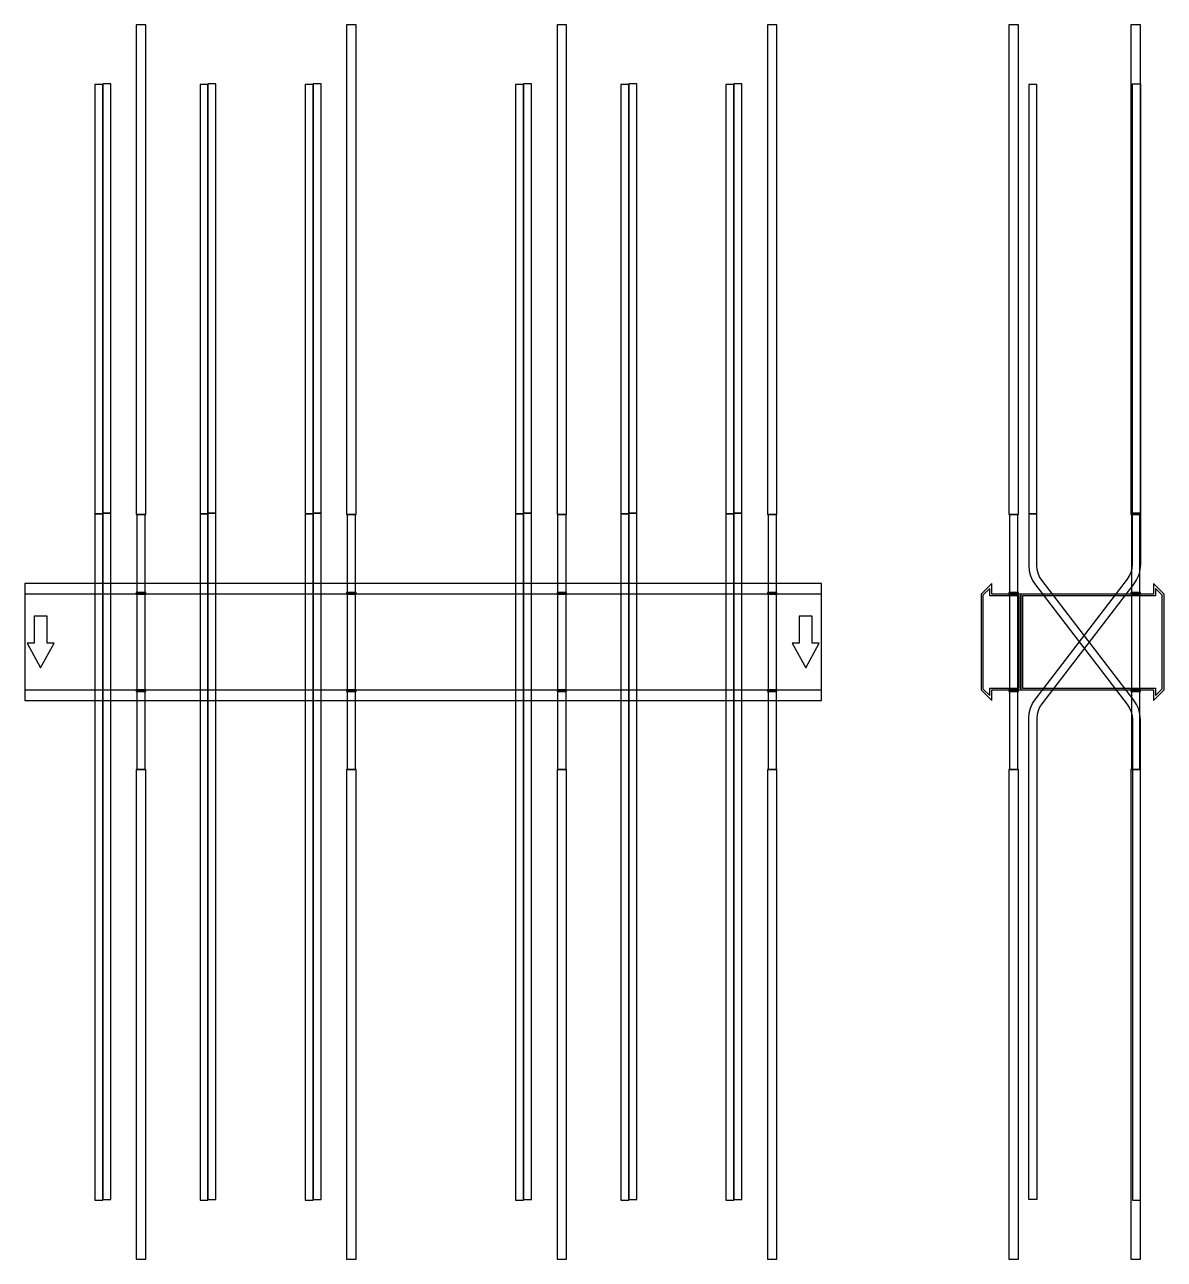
# Model space of a CAD drawing. Extents: x 0 to 1430, y -775 to 775.
import ezdxf

# ---------------------------------------------------------------- set-up
doc = ezdxf.new("R2010")
doc.units = 0
doc.layers.add('Halfen', color=7, linetype='CONTINUOUS')

msp = doc.modelspace()

# ---------------------------------------------------------------- linework, layer by layer
at = {"layer": 'Halfen', "color": 7}
for points in [[(152, 160), (152, 775), (140, 775), (140, 160)], [(416, 160), (416, 775), (404, 775), (404, 160)], [(680, 160), (680, 775), (668, 775), (668, 160)], [(944, 160), (944, 775), (932, 775), (932, 160)], [(1247, 160), (1247, 775), (1235, 775), (1235, 160)], [(1400, 160), (1400, 775), (1388, 775), (1388, 160)], [(98, 160.757), (98, 699.757), (88, 699.757), (88, 160.757)], [(108, 161.923), (108, 700.923), (98, 700.923), (98, 161.923)], [(230, 160.757), (230, 699.757), (220, 699.757), (220, 160.757)], [(240, 161.923), (240, 700.923), (230, 700.923), (230, 161.923)], [(362, 160.757), (362, 699.757), (352, 699.757), (352, 160.757)], [(372, 161.923), (372, 700.923), (362, 700.923), (362, 161.923)], [(626, 160.757), (626, 699.757), (616, 699.757), (616, 160.757)], [(636, 161.923), (636, 700.923), (626, 700.923), (626, 161.923)], [(758, 160.757), (758, 699.757), (748, 699.757), (748, 160.757)], [(768, 161.923), (768, 700.923), (758, 700.923), (758, 161.923)], [(890, 160.757), (890, 699.757), (880, 699.757), (880, 160.757)], [(900, 161.923), (900, 700.923), (890, 700.923), (890, 161.923)], [(1270, 160.757), (1270, 699.757), (1260, 699.757), (1260, 160.757)], [(1390, 161.923), (1390, 700.923), (1400, 700.923), (1400, 161.923)], [(98, -700.923), (98, 160.757), (88, 160.757), (88, -700.923)], [(108, -699.757), (108, 161.923), (98, 161.923), (98, -699.757)], [(151.25, 62), (151.25, 160), (140.75, 160), (140.75, 62)], [(230, -700.923), (230, 160.757), (220, 160.757), (220, -700.923)], [(240, -699.757), (240, 161.923), (230, 161.923), (230, -699.757)], [(362, -700.923), (362, 160.757), (352, 160.757), (352, -700.923)], [(372, -699.757), (372, 161.923), (362, 161.923), (362, -699.757)], [(415.25, 62), (415.25, 160), (404.75, 160), (404.75, 62)], [(626, -700.923), (626, 160.757), (616, 160.757), (616, -700.923)], [(636, -699.757), (636, 161.923), (626, 161.923), (626, -699.757)], [(679.25, 62), (679.25, 160), (668.75, 160), (668.75, 62)], [(758, -700.923), (758, 160.757), (748, 160.757), (748, -700.923)], [(768, -699.757), (768, 161.923), (758, 161.923), (758, -699.757)], [(890, -700.923), (890, 160.757), (880, 160.757), (880, -700.923)], [(900, -699.757), (900, 161.923), (890, 161.923), (890, -699.757)], [(943.25, 62), (943.25, 160), (932.75, 160), (932.75, 62)], [(1246.25, 62), (1246.25, 160), (1235.75, 160), (1235.75, 62)], [(1260, -699.757), (1260, -96.007), (1260.534, -89.492), (1262.123, -83.15), (1264.723, -77.152), (1268.266, -71.657), (1383.801, 78.911), (1386.458, 83.032), (1388.408, 87.53), (1389.599, 92.287), (1390, 97.174), (1390, 161.923), (1400, 161.923), (1400, 97.174), (1399.466, 90.658), (1397.877, 84.316), (1395.277, 78.318), (1391.734, 72.823), (1276.199, -77.745), (1273.542, -81.866), (1271.592, -86.364), (1270.401, -91.121), (1270, -96.007), (1270, -699.757)], [(1400, -700.923), (1400, -97.174), (1399.466, -90.658), (1397.877, -84.316), (1395.277, -78.318), (1391.734, -72.823), (1276.199, 77.745), (1273.542, 81.865), (1271.592, 86.364), (1270.401, 91.121), (1270, 96.007), (1270, 160.757), (1260, 160.757), (1260, 96.007), (1260.534, 89.492), (1262.123, 83.15), (1264.723, 77.152), (1268.266, 71.657), (1383.801, -78.911), (1386.458, -83.032), (1388.408, -87.531), (1389.599, -92.287), (1390, -97.174), (1390, -700.923)], [(1399.25, 62), (1399.25, 160), (1388.75, 160), (1388.75, 62)], [(0, -73.5), (1000, -73.5), (1000, 73.5), (0, 73.5)], [(152, 60), (152, 62), (140, 62), (140, 60)], [(416, 60), (416, 62), (404, 62), (404, 60)], [(680, 60), (680, 62), (668, 62), (668, 60)], [(944, 60), (944, 62), (932, 62), (932, 60)], [(1250, -60), (1250, 60), (1213.5, 60), (1213.5, 73.5), (1200, 60), (1200, -60), (1213.5, -73.5), (1213.5, -60)], [(1248, -58), (1248, 58), (1211, 58), (1211, 67.25), (1202.5, 58.75), (1202.5, -58.75), (1211, -67.25), (1211, -58)], [(1247, 60), (1247, 62), (1235, 62), (1235, 60)], [(1430, -60), (1430, 60), (1416.5, 73.5), (1416.5, 60), (1250, 60), (1250, -60), (1416.5, -60), (1416.5, -73.5)], [(1427.5, -58.75), (1427.5, 58.75), (1419, 67.25), (1419, 58), (1252, 58), (1252, -58), (1419, -58), (1419, -67.25)], [(1400, 60), (1400, 62), (1388, 62), (1388, 60)], [(0, -60), (1000, -60), (1000, 60), (0, 60)], [(151.25, -60), (151.25, 60), (140.75, 60), (140.75, -60)], [(415.25, -60), (415.25, 60), (404.75, 60), (404.75, -60)], [(679.25, -60), (679.25, 60), (668.75, 60), (668.75, -60)], [(943.25, -60), (943.25, 60), (932.75, 60), (932.75, -60)], [(1246.25, -60), (1246.25, 60), (1235.75, 60), (1235.75, -60)], [(1399.25, -60), (1399.25, 60), (1388.75, 60), (1388.75, -60)], [(20, -32.5), (37, -1.5), (28, -1.5), (28, 32.5), (12, 32.5), (12, -1.5), (3, -1.5)], [(980, -32.5), (997, -1.5), (988, -1.5), (988, 32.5), (972, 32.5), (972, -1.5), (963, -1.5)], [(152, -62), (152, -60), (140, -60), (140, -62)], [(151.25, -160), (151.25, -62), (140.75, -62), (140.75, -160)], [(416, -62), (416, -60), (404, -60), (404, -62)], [(415.25, -160), (415.25, -62), (404.75, -62), (404.75, -160)], [(680, -62), (680, -60), (668, -60), (668, -62)], [(679.25, -160), (679.25, -62), (668.75, -62), (668.75, -160)], [(944, -62), (944, -60), (932, -60), (932, -62)], [(943.25, -160), (943.25, -62), (932.75, -62), (932.75, -160)], [(1247, -62), (1247, -60), (1235, -60), (1235, -62)], [(1246.25, -160), (1246.25, -62), (1235.75, -62), (1235.75, -160)], [(1400, -62), (1400, -60), (1388, -60), (1388, -62)], [(1399.25, -160), (1399.25, -62), (1388.75, -62), (1388.75, -160)], [(152, -775), (152, -160), (140, -160), (140, -775)], [(416, -775), (416, -160), (404, -160), (404, -775)], [(680, -775), (680, -160), (668, -160), (668, -775)], [(944, -775), (944, -160), (932, -160), (932, -775)], [(1247, -775), (1247, -160), (1235, -160), (1235, -775)], [(1400, -775), (1400, -160), (1388, -160), (1388, -775)]]:
    msp.add_lwpolyline(points, close=True, dxfattribs=at)

doc.saveas('drawing.dxf')
